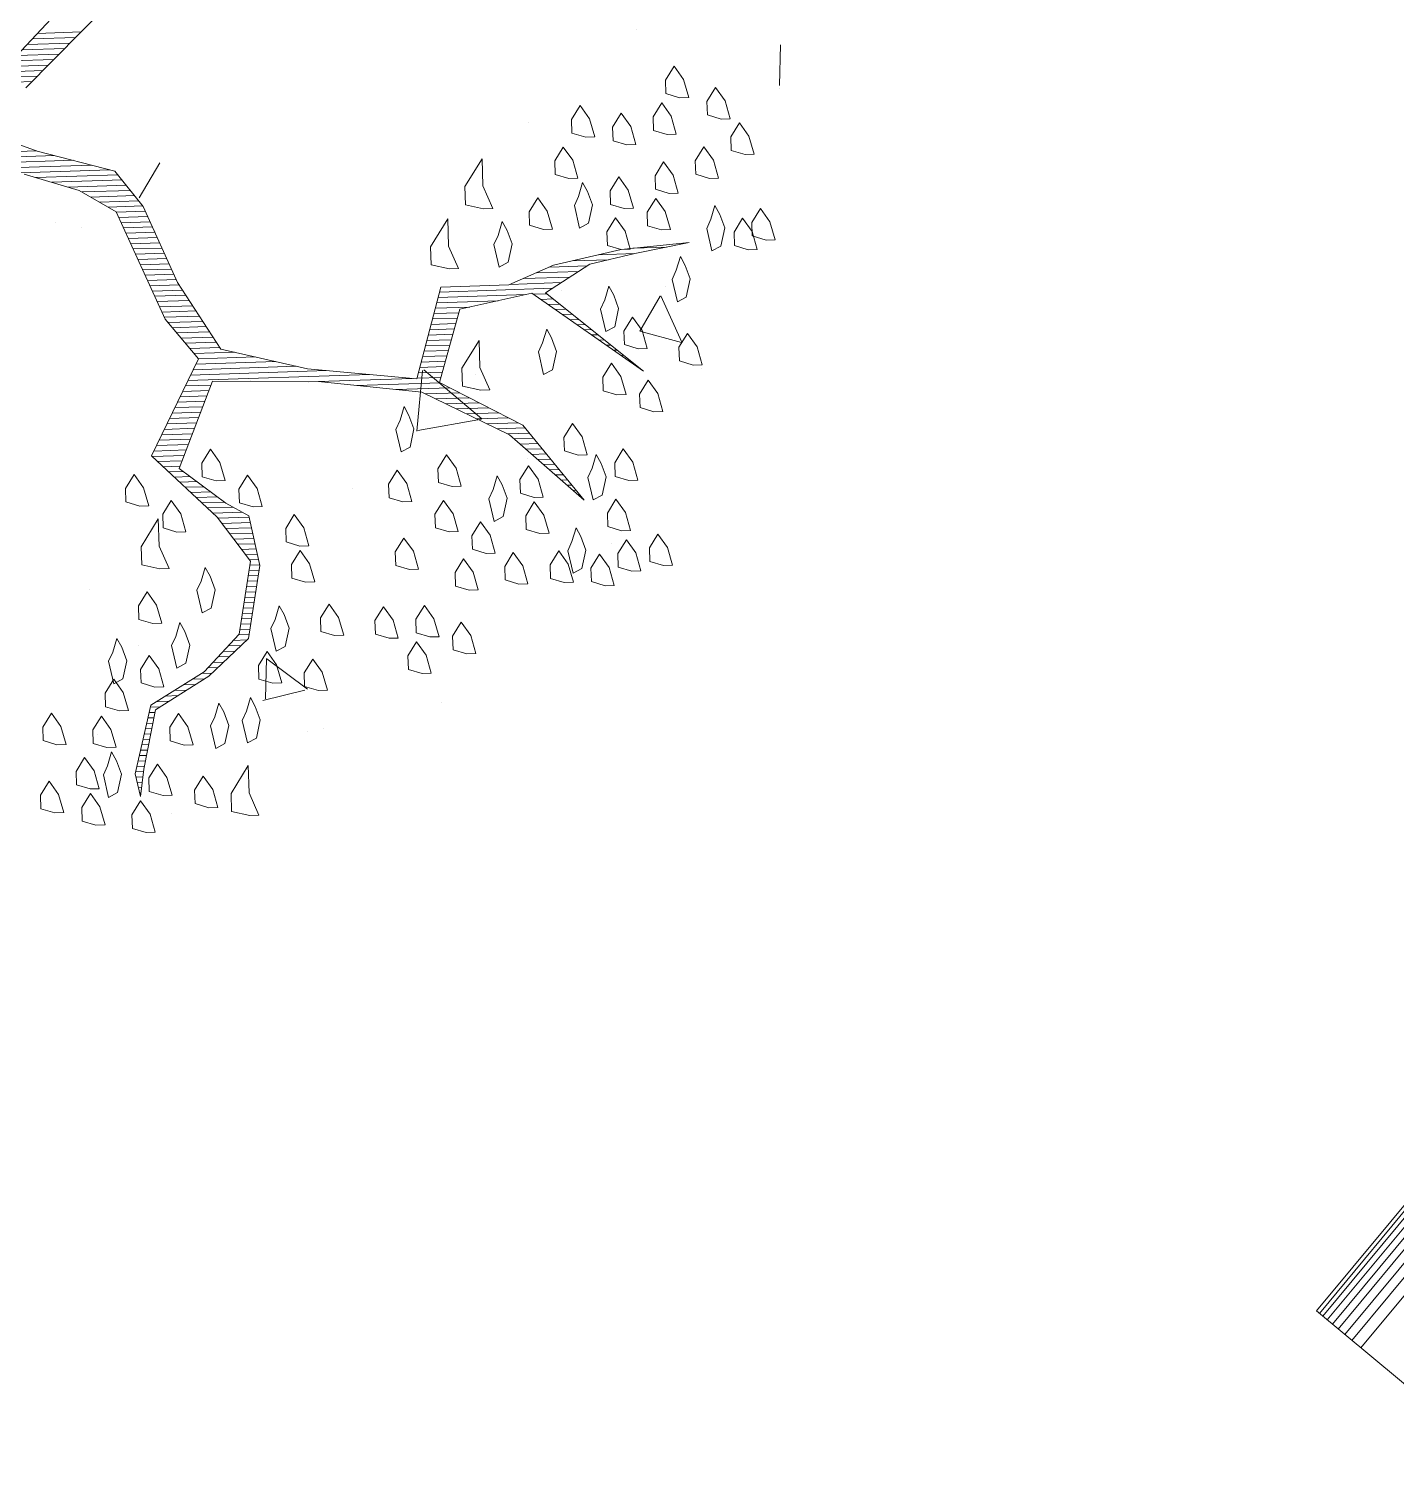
# Model space of a CAD drawing. Header units: millimetres. Extents: x 111 to 1506, y 14 to 566.
# Drawn here: x 227.698 to 229.482, y 155.638 to 157.52 of the extents above; entities that cross this region are included whole.
import ezdxf

# ---------------------------------------------------------------- set-up
doc = ezdxf.new("R2010")
doc.units = ezdxf.units.MM
doc.layers.add('ARBOLES', color=78, linetype='Continuous', lineweight=5)
doc.layers.add('mobiliario', color=45, linetype='Continuous', lineweight=13)

# ---------------------------------------------------------------- blocks, each defined once
blk = doc.blocks.new('persona 1')
at = {"layer": 'mobiliario', "color": 32, "lineweight": 9}
for p, q in [((768301.7749, 8993267.2519), (768301.8256, 8993267.2761)), ((768301.8256, 8993267.2761), (768301.9237, 8993267.285)), ((768301.9237, 8993267.285), (768301.983, 8993267.28)), ((768301.983, 8993267.28), (768302.0501, 8993267.263)), ((768301.8293, 8993267.2442), (768301.8629, 8993267.2653)), ((768301.8629, 8993267.2653), (768301.902, 8993267.2743)), ((768301.902, 8993267.2743), (768301.9465, 8993267.2687)), ((768301.9465, 8993267.2687), (768301.9793, 8993267.2503)), ((768302.0501, 8993267.263), (768302.1202, 8993267.2363)), ((768301.7249, 8993267.208), (768301.7749, 8993267.2519)), ((768301.8158, 8993267.2141), (768301.8293, 8993267.2442)), ((768301.9793, 8993267.2503), (768301.9931, 8993267.2114)), ((768302.1202, 8993267.2363), (768302.2033, 8993267.1879)), ((768301.6781, 8993267.1494), (768301.7249, 8993267.208)), ((768301.8117, 8993267.1918), (768301.8158, 8993267.2141)), ((768301.9931, 8993267.2114), (768301.9962, 8993267.1968)), ((768301.8047, 8993267.1841), (768301.8117, 8993267.1918)), ((768301.9962, 8993267.1968), (768302.0011, 8993267.197)), ((768302.0011, 8993267.197), (768302.0001, 8993267.16)), ((768301.8134, 8993267.1499), (768301.8047, 8993267.1841)), ((768302.2033, 8993267.1879), (768302.2944, 8993267.1275)), ((768302.0001, 8993267.16), (768301.9994, 8993267.118)), ((768301.6392, 8993267.1355), (768301.6781, 8993267.1494)), ((768301.8202, 8993267.0866), (768301.8134, 8993267.1499)), ((768301.6155, 8993267.1124), (768301.6392, 8993267.1355)), ((768302.2944, 8993267.1275), (768302.3227, 8993267.0966)), ((768301.5856, 8993267.0619), (768301.6155, 8993267.1124)), ((768301.9994, 8993267.118), (768301.9912, 8993267.0758)), ((768301.8498, 8993267.0601), (768301.8567, 8993267.0937)), ((768301.8567, 8993267.0937), (768301.8643, 8993267.0607)), ((768301.9719, 8993267.0734), (768301.9877, 8993267.0927)), ((768302.3227, 8993267.0966), (768302.3273, 8993267.045)), ((768301.8423, 8993267.0452), (768301.8202, 8993267.0866)), ((768301.9912, 8993267.0758), (768301.98, 8993267.0483)), ((768301.5807, 8993267.0001), (768301.5856, 8993267.0619)), ((768301.8284, 8993267.0738), (768301.8498, 8993267.0601)), ((768301.8643, 8993267.0607), (768301.8835, 8993267.049)), ((768301.9436, 8993267.0535), (768301.9719, 8993267.0734)), ((768302.1221, 8993267.0663), (768302.0872, 8993267.0156)), ((768302.1564, 8993267.0702), (768302.1221, 8993267.0663)), ((768302.1913, 8993267.0593), (768302.1564, 8993267.0702)), ((768302.2148, 8993267.0257), (768302.1913, 8993267.0593)), ((768301.87, 8993267.029), (768301.8423, 8993267.0452)), ((768301.8835, 8993267.049), (768301.9085, 8993267.0459)), ((768301.9085, 8993267.0459), (768301.9436, 8993267.0535)), ((768301.9438, 8993267.0333), (768301.9633, 8993267.0441)), ((768301.98, 8993267.0483), (768301.9586, 8993267.0301)), ((768302.3273, 8993267.045), (768302.2823, 8993266.9397)), ((768301.8603, 8993267.04), (768301.8922, 8993267.0329)), ((768301.8971, 8993267.0249), (768301.87, 8993267.029)), ((768301.908, 8993267.0035), (768301.8971, 8993267.0249)), ((768301.9586, 8993267.0301), (768301.9318, 8993267.0237)), ((768302.1921, 8993266.978), (768302.2148, 8993267.0257)), ((768301.8851, 8993267.0222), (768301.882, 8993266.9753)), ((768301.9318, 8993267.0237), (768301.9199, 8993267.0024)), ((768301.9711, 8993266.905), (768301.9347, 8993267.0119)), ((768302.0872, 8993267.0156), (768302.0753, 8993267.0053)), ((768301.5904, 8993266.9438), (768301.5807, 8993267.0001)), ((768301.9199, 8993267.0024), (768301.908, 8993267.0035)), ((768302.0753, 8993267.0053), (768302.0952, 8993267.0012)), ((768302.081, 8993266.9858), (768302.0782, 8993266.9956)), ((768302.0952, 8993267.0012), (768302.0943, 8993266.9617)), ((768301.7351, 8993266.9642), (768301.7785, 8993266.9785)), ((768301.7785, 8993266.9785), (768301.8004, 8993266.9843)), ((768301.8004, 8993266.9843), (768301.8237, 8993266.9582)), ((768301.882, 8993266.9753), (768301.8715, 8993266.9305)), ((768302.0575, 8993266.9578), (768302.081, 8993266.9858)), ((768302.1612, 8993266.8905), (768302.1921, 8993266.978)), ((768301.7196, 8993266.9737), (768301.6906, 8993266.9602)), ((768301.6906, 8993266.9602), (768301.7043, 8993266.8646)), ((768301.7423, 8993266.9598), (768301.7196, 8993266.9737)), ((768301.8551, 8993266.6662), (768301.7423, 8993266.9598)), ((768301.8237, 8993266.9582), (768301.8589, 8993266.9399)), ((768302.0943, 8993266.9617), (768302.0849, 8993266.8899)), ((768301.6352, 8993266.8076), (768301.5904, 8993266.9438)), ((768302.0194, 8993266.9267), (768302.0575, 8993266.9578)), ((768301.8281, 8993266.9091), (768301.8077, 8993266.9255)), ((768301.8715, 8993266.9305), (768301.8596, 8993266.9227)), ((768301.9703, 8993266.9247), (768302.0194, 8993266.9267)), ((768302.2823, 8993266.9397), (768302.2538, 8993266.8523)), ((768301.8505, 8993266.9026), (768301.8281, 8993266.9091)), ((768301.8596, 8993266.9227), (768301.8581, 8993266.898)), ((768302.0061, 8993266.8916), (768302.0494, 8993266.9155)), ((768301.8581, 8993266.898), (768301.9061, 8993266.8679)), ((768301.9696, 8993266.8803), (768301.9711, 8993266.905)), ((768301.9786, 8993266.9004), (768302.0061, 8993266.8916)), ((768301.8833, 8993266.8842), (768301.8517, 8993266.8731)), ((768301.9061, 8993266.8679), (768301.9696, 8993266.8803)), ((768302.0849, 8993266.8899), (768302.0446, 8993266.6074)), ((768302.1556, 8993266.8459), (768302.1612, 8993266.8905)), ((768301.7043, 8993266.8646), (768301.7343, 8993266.7328)), ((768301.8998, 8993266.7789), (768301.9038, 8993266.8628)), ((768302.1612, 8993266.8289), (768302.1556, 8993266.8459)), ((768302.2538, 8993266.8523), (768302.2285, 8993266.8094)), ((768302.1473, 8993266.8086), (768302.1612, 8993266.8289)), ((768302.1383, 8993266.7861), (768302.1473, 8993266.8086)), ((768302.2285, 8993266.8094), (768302.2103, 8993266.7717)), ((768301.6592, 8993266.7643), (768301.6352, 8993266.8076)), ((768302.1722, 8993266.8022), (768302.1503, 8993266.794)), ((768302.1922, 8993266.7932), (768302.1722, 8993266.8022)), ((768302.2004, 8993266.7738), (768302.1922, 8993266.7932)), ((768301.8893, 8993266.675), (768301.8998, 8993266.7789)), ((768302.1535, 8993266.7768), (768302.1383, 8993266.7861)), ((768302.1444, 8993266.7592), (768302.1535, 8993266.7768)), ((768301.6617, 8993266.7003), (768301.6592, 8993266.7643)), ((768302.1355, 8993266.7342), (768302.1444, 8993266.7592)), ((768302.1981, 8993266.7688), (768302.188, 8993266.7142)), ((768302.2103, 8993266.7717), (768302.1981, 8993266.7688)), ((768302.1623, 8993266.7371), (768302.1782, 8993266.744)), ((768301.7023, 8993266.7328), (768301.6676, 8993266.7079)), ((768301.7333, 8993266.7272), (768301.7023, 8993266.7328)), ((768301.7343, 8993266.7328), (768301.7303, 8993266.7105)), ((768302.1337, 8993266.7194), (768302.1355, 8993266.7342)), ((768302.1518, 8993266.7192), (768302.1623, 8993266.7371)), ((768301.7303, 8993266.7105), (768301.7676, 8993266.6996)), ((768302.1249, 8993266.6919), (768302.1337, 8993266.7194)), ((768302.1357, 8993266.716), (768302.1434, 8993266.7101)), ((768302.1434, 8993266.7101), (768302.1518, 8993266.7192)), ((768302.188, 8993266.7142), (768302.1441, 8993266.6434)), ((768301.6742, 8993266.6959), (768301.6617, 8993266.7003)), ((768301.6799, 8993266.6172), (768301.6742, 8993266.6959)), ((768301.7676, 8993266.6996), (768301.797, 8993266.6442)), ((768302.0999, 8993266.6416), (768302.1249, 8993266.6919)), ((768301.8786, 8993266.574), (768301.8893, 8993266.675)), ((768301.8777, 8993266.5957), (768301.8551, 8993266.6662)), ((768301.7621, 8993266.6526), (768301.7523, 8993266.6522)), ((768301.7523, 8993266.6522), (768301.7737, 8993266.5496)), ((768301.7903, 8993266.6266), (768301.7621, 8993266.6526)), ((768301.797, 8993266.6442), (768301.7975, 8993266.6294)), ((768302.0837, 8993266.6163), (768302.0999, 8993266.6416)), ((768302.1441, 8993266.6434), (768302.0872, 8993266.5894)), ((768301.7975, 8993266.6294), (768301.7903, 8993266.6266)), ((768301.6874, 8993266.5535), (768301.6799, 8993266.6172)), ((768302.0795, 8993266.5964), (768302.0958, 8993266.6193)), ((768302.0958, 8993266.6193), (768302.0837, 8993266.6163)), ((768301.8808, 8993266.5194), (768301.8777, 8993266.5957)), ((768302.0446, 8993266.6074), (768302.0095, 8993266.5024)), ((768302.0872, 8993266.5894), (768302.0795, 8993266.5964)), ((768302.0676, 8993266.527), (768302.0379, 8993266.5872)), ((768301.7097, 8993266.5495), (768301.6874, 8993266.5535)), ((768301.7174, 8993266.5424), (768301.7097, 8993266.5495)), ((768301.7322, 8993266.5405), (768301.7174, 8993266.5424)), ((768301.7589, 8993266.549), (768301.7526, 8993266.5241)), ((768301.7737, 8993266.5496), (768301.7589, 8993266.549)), ((768301.745, 8993266.5287), (768301.7322, 8993266.5405)), ((768301.7526, 8993266.5241), (768301.745, 8993266.5287)), ((768302.0661, 8993266.5023), (768302.0676, 8993266.527)), ((768301.853, 8993266.3532), (768301.8808, 8993266.5194)), ((768302.0095, 8993266.5024), (768301.9764, 8993266.4075)), ((768302.1145, 8993266.4623), (768302.0661, 8993266.5023)), ((768302.1541, 8993266.3974), (768302.1145, 8993266.4623)), ((768301.9823, 8993266.4245), (768302.0744, 8993266.3572)), ((768301.9764, 8993266.4075), (768301.9446, 8993266.2805)), ((768302.1557, 8993266.3556), (768302.1541, 8993266.3974)), ((768302.178, 8993266.354), (768302.1547, 8993266.3808)), ((768302.0717, 8993266.3593), (768302.1406, 8993266.2535)), ((768301.8381, 8993266.2959), (768301.853, 8993266.3532)), ((768302.0744, 8993266.3572), (768302.115, 8993266.3293)), ((768302.1416, 8993266.3402), (768302.1557, 8993266.3556)), ((768302.1985, 8993266.336), (768302.178, 8993266.354)), ((768302.115, 8993266.3293), (768302.1416, 8993266.3402)), ((768302.1985, 8993266.336), (768302.2579, 8993266.2819)), ((768301.79, 8993266.2669), (768301.8135, 8993266.2949)), ((768301.8135, 8993266.2949), (768301.8381, 8993266.2959)), ((768301.8516, 8993266.2669), (768301.8433, 8993266.2888)), ((768301.9446, 8993266.2805), (768301.892, 8993266.2414)), ((768302.2579, 8993266.2819), (768302.2749, 8993266.2204)), ((768301.7771, 8993266.222), (768301.79, 8993266.2669)), ((768301.8204, 8993266.2459), (768301.832, 8993266.2637)), ((768301.8746, 8993266.2457), (768301.8516, 8993266.2669)), ((768301.8189, 8993266.2237), (768301.8204, 8993266.2459)), ((768302.1869, 8993266.1812), (768302.1406, 8993266.2535)), ((768301.892, 8993266.2414), (768301.8573, 8993266.1858)), ((768301.7748, 8993266.1579), (768301.7873, 8993266.2126)), ((768301.7873, 8993266.2126), (768301.7771, 8993266.222)), ((768301.8299, 8993266.1946), (768301.8189, 8993266.2237)), ((768302.2749, 8993266.2204), (768302.2475, 8993266.1742)), ((768301.8554, 8993266.1734), (768301.8299, 8993266.1946)), ((768301.8573, 8993266.1858), (768301.8538, 8993266.1512)), ((768302.2475, 8993266.1742), (768302.1869, 8993266.1812)), ((768301.7447, 8993266.1098), (768301.7748, 8993266.1579)), ((768301.8538, 8993266.1512), (768301.8325, 8993266.0347)), ((768301.7425, 8993266.0432), (768301.7447, 8993266.1098)), ((768301.7587, 8993266.0069), (768301.7425, 8993266.0432)), ((768301.8325, 8993266.0347), (768301.7981, 8993266.006)), ((768301.7981, 8993266.006), (768301.7587, 8993266.0069))]:
    blk.add_line(p, q, dxfattribs=at)
blk = doc.blocks.new('bloque1')
at = {"layer": 'mobiliario', "color": 250}
for p, q in [((255.9485, 18.0103), (255.9485, 18.4103)), ((255.9518, 18.4103), (255.9518, 18.0103)), ((255.9556, 18.4103), (255.9556, 18.0103)), ((255.9607, 18.4103), (255.9607, 18.0103)), ((255.9665, 18.4103), (255.9665, 18.0103)), ((255.973, 18.4103), (255.973, 18.0103)), ((255.9804, 18.4103), (255.9804, 18.0103)), ((255.9884, 18.4103), (255.9884, 18.0103)), ((255.9985, 18.0103), (255.9985, 18.4103)), ((256.0985, 18.0103), (255.9485, 18.0103))]:
    blk.add_line(p, q, dxfattribs=at)
at = {"layer": 'mobiliario', "xscale": 0.75, "yscale": 0.75, "zscale": 0.75}
blk.add_blockref('persona 1', (-575969.933, -6744931.9954), dxfattribs=at)
blk = doc.blocks.new('A$C772F565F')
at = {"layer": 'mobiliario', "lineweight": 13, "xscale": 1.506646428533565, "yscale": 1.506646428533565, "zscale": 1.506646428533565}
blk.add_blockref('bloque1', (-385.6239, -26.38), dxfattribs=at)
blk = doc.blocks.new('*X16')
at = {"color": 0}
for p, q in [((17.8635, 16.67), (17.9451, 16.67)), ((17.8735, 16.68), (17.9556, 16.68)), ((17.8335, 16.64), (17.9134, 16.64)), ((17.8435, 16.65), (17.924, 16.65)), ((17.8535, 16.66), (17.9345, 16.66)), ((17.7031, 16.62), (17.8923, 16.62)), ((17.7034, 16.61), (17.8818, 16.61)), ((17.8235, 16.63), (17.9029, 16.63)), ((17.7037, 16.6), (17.8712, 16.6)), ((17.7041, 16.59), (17.8606, 16.59)), ((17.6855, 16.45), (17.8986, 16.45)), ((17.687, 16.46), (17.8649, 16.46)), ((17.6822, 16.43), (17.9666, 16.43)), ((17.6839, 16.44), (17.9326, 16.44)), ((17.8145, 16.42), (18.0006, 16.42)), ((17.8617, 16.41), (18.0157, 16.41)), ((17.8916, 16.4), (18.0232, 16.4)), ((17.9216, 16.39), (18.0307, 16.39)), ((17.9473, 16.38), (18.0382, 16.38)), ((17.9633, 16.37), (18.0457, 16.37)), ((17.9793, 16.36), (18.0532, 16.36)), ((17.9953, 16.35), (18.0607, 16.35)), ((18.0106, 16.34), (18.0651, 16.34)), ((18.0147, 16.33), (18.0692, 16.33)), ((18.0189, 16.32), (18.0733, 16.32)), ((18.0231, 16.31), (18.0774, 16.31)), ((18.0272, 16.3), (18.0816, 16.3)), ((18.0314, 16.29), (18.0857, 16.29)), ((18.0356, 16.28), (18.0898, 16.28)), ((18.0397, 16.27), (18.0939, 16.27)), ((18.0439, 16.26), (18.098, 16.26)), ((18.0481, 16.25), (18.1021, 16.25)), ((18.0522, 16.24), (18.1063, 16.24)), ((18.0564, 16.23), (18.1104, 16.23)), ((18.9115, 16.23), (18.9795, 16.23)), ((18.9759, 16.24), (19.0395, 16.24)), ((18.0606, 16.22), (18.1145, 16.22)), ((18.0647, 16.21), (18.1186, 16.21)), ((18.8191, 16.21), (18.8896, 16.21)), ((18.8615, 16.22), (18.9295, 16.22)), ((18.0689, 16.2), (18.1236, 16.2)), ((18.0731, 16.19), (18.1296, 16.19)), ((18.0772, 16.18), (18.1356, 16.18)), ((18.7441, 16.18), (18.8396, 16.18)), ((18.7691, 16.19), (18.8563, 16.19)), ((18.7941, 16.2), (18.873, 16.2)), ((18.0814, 16.17), (18.1416, 16.17)), ((18.0856, 16.16), (18.1476, 16.16)), ((18.0897, 16.15), (18.1536, 16.15)), ((18.6054, 16.15), (18.7201, 16.15)), ((18.6084, 16.16), (18.7734, 16.16)), ((18.6114, 16.17), (18.823, 16.17)), ((18.7869, 16.16), (18.812, 16.16)), ((18.8002, 16.15), (18.8237, 16.15)), ((18.0939, 16.14), (18.1596, 16.14)), ((18.1004, 16.13), (18.1656, 16.13)), ((18.5994, 16.13), (18.6461, 16.13)), ((18.6024, 16.14), (18.6667, 16.14)), ((18.8135, 16.14), (18.8354, 16.14)), ((18.8269, 16.13), (18.847, 16.13)), ((18.1082, 16.12), (18.1716, 16.12)), ((18.116, 16.11), (18.1776, 16.11)), ((18.1237, 16.1), (18.1836, 16.1)), ((18.5904, 16.1), (18.6367, 16.1)), ((18.5934, 16.11), (18.6398, 16.11)), ((18.5964, 16.12), (18.6429, 16.12)), ((18.8402, 16.12), (18.8587, 16.12)), ((18.8535, 16.11), (18.8704, 16.11)), ((18.8669, 16.1), (18.882, 16.1)), ((18.1315, 16.09), (18.1896, 16.09)), ((18.1393, 16.08), (18.1956, 16.08)), ((18.1471, 16.07), (18.2239, 16.07)), ((18.5814, 16.07), (18.6273, 16.07)), ((18.5844, 16.08), (18.6304, 16.08)), ((18.5874, 16.09), (18.6336, 16.09)), ((18.8802, 16.09), (18.8937, 16.09)), ((18.8935, 16.08), (18.9054, 16.08)), ((18.9069, 16.07), (18.917, 16.07)), ((18.1444, 16.04), (18.3379, 16.04)), ((18.1497, 16.05), (18.2999, 16.05)), ((18.1549, 16.06), (18.2619, 16.06)), ((18.5724, 16.04), (18.6179, 16.04)), ((18.5754, 16.05), (18.6211, 16.05)), ((18.5784, 16.06), (18.6242, 16.06)), ((18.9202, 16.06), (18.9287, 16.06)), ((18.9335, 16.05), (18.9404, 16.05)), ((18.9469, 16.04), (18.952, 16.04)), ((18.1339, 16.02), (18.4746, 16.02)), ((18.1392, 16.03), (18.3946, 16.03)), ((18.5664, 16.02), (18.6117, 16.02)), ((18.5694, 16.03), (18.6148, 16.03)), ((18.9602, 16.03), (18.9637, 16.03)), ((18.9735, 16.02), (18.9754, 16.02)), ((18.1182, 15.99), (18.1688, 15.99)), ((18.1235, 16), (18.173, 16)), ((18.1287, 16.01), (18.1773, 16.01)), ((18.3591, 16.01), (18.5546, 16.01)), ((18.4501, 16), (18.6064, 16)), ((18.5234, 15.99), (18.6244, 15.99)), ((18.5634, 16.01), (18.6086, 16.01)), ((18.9869, 16.01), (18.987, 16.01)), ((18.1025, 15.96), (18.1562, 15.96)), ((18.1077, 15.97), (18.1604, 15.97)), ((18.113, 15.98), (18.1646, 15.98)), ((18.5781, 15.98), (18.6424, 15.98)), ((18.5971, 15.97), (18.6604, 15.97)), ((18.6161, 15.96), (18.6784, 15.96)), ((18.092, 15.94), (18.1478, 15.94)), ((18.0973, 15.95), (18.152, 15.95)), ((18.6351, 15.95), (18.6964, 15.95)), ((18.6541, 15.94), (18.7144, 15.94)), ((18.0763, 15.91), (18.1351, 15.91)), ((18.0816, 15.92), (18.1394, 15.92)), ((18.0868, 15.93), (18.1436, 15.93)), ((18.6731, 15.93), (18.7324, 15.93)), ((18.6921, 15.92), (18.7504, 15.92)), ((18.7111, 15.91), (18.7628, 15.91)), ((18.0627, 15.88), (18.1225, 15.88)), ((18.0658, 15.89), (18.1267, 15.89)), ((18.0711, 15.9), (18.1309, 15.9)), ((18.7301, 15.9), (18.7704, 15.9)), ((18.7421, 15.89), (18.7781, 15.89)), ((18.7528, 15.88), (18.7857, 15.88)), ((18.0727, 15.87), (18.1183, 15.87)), ((18.0827, 15.86), (18.1141, 15.86)), ((18.0927, 15.85), (18.1197, 15.85)), ((18.7634, 15.87), (18.7934, 15.87)), ((18.7741, 15.86), (18.801, 15.86)), ((18.7848, 15.85), (18.8087, 15.85)), ((18.1027, 15.84), (18.1322, 15.84)), ((18.1127, 15.83), (18.1447, 15.83)), ((18.7954, 15.84), (18.8163, 15.84)), ((18.8061, 15.83), (18.824, 15.83)), ((18.1227, 15.82), (18.1572, 15.82)), ((18.1327, 15.81), (18.1697, 15.81)), ((18.1427, 15.8), (18.1822, 15.8)), ((18.8168, 15.82), (18.8316, 15.82)), ((18.8274, 15.81), (18.8393, 15.81)), ((18.8381, 15.8), (18.8469, 15.8)), ((18.1527, 15.79), (18.1947, 15.79)), ((18.1627, 15.78), (18.2105, 15.78)), ((18.1727, 15.77), (18.2271, 15.77)), ((18.8488, 15.79), (18.8545, 15.79)), ((18.8594, 15.78), (18.8622, 15.78)), ((18.182, 15.76), (18.2403, 15.76)), ((18.189, 15.75), (18.2422, 15.75)), ((18.196, 15.74), (18.244, 15.74)), ((18.203, 15.73), (18.2458, 15.73)), ((18.21, 15.72), (18.2476, 15.72)), ((18.217, 15.71), (18.2494, 15.71)), ((18.224, 15.7), (18.2512, 15.7)), ((18.231, 15.69), (18.2531, 15.69)), ((18.238, 15.68), (18.2549, 15.68)), ((18.2385, 15.67), (18.2567, 15.67)), ((18.2329, 15.64), (18.2515, 15.64)), ((18.2348, 15.65), (18.2534, 15.65)), ((18.2367, 15.66), (18.2553, 15.66)), ((18.2273, 15.61), (18.2459, 15.61)), ((18.2292, 15.62), (18.2478, 15.62)), ((18.231, 15.63), (18.2497, 15.63)), ((18.2217, 15.58), (18.2403, 15.58)), ((18.2235, 15.59), (18.2422, 15.59)), ((18.2254, 15.6), (18.244, 15.6)), ((18.2179, 15.56), (18.2365, 15.56)), ((18.2198, 15.57), (18.2384, 15.57)), ((18.2032, 15.53), (18.2284, 15.53)), ((18.2132, 15.54), (18.2328, 15.54)), ((18.216, 15.55), (18.2347, 15.55)), ((18.1732, 15.5), (18.1946, 15.5)), ((18.1832, 15.51), (18.2059, 15.51)), ((18.1932, 15.52), (18.2171, 15.52)), ((18.1532, 15.48), (18.1721, 15.48)), ((18.1632, 15.49), (18.1834, 15.49)), ((18.1066, 15.45), (18.1297, 15.45)), ((18.1238, 15.46), (18.1468, 15.46)), ((18.1409, 15.47), (18.1609, 15.47)), ((18.0552, 15.42), (18.0783, 15.42)), ((18.0723, 15.43), (18.0954, 15.43)), ((18.0895, 15.44), (18.1126, 15.44)), ((18.0407, 15.4), (18.0516, 15.4)), ((18.0433, 15.41), (18.0611, 15.41)), ((18.0327, 15.37), (18.0447, 15.37)), ((18.0353, 15.38), (18.047, 15.38)), ((18.038, 15.39), (18.0493, 15.39)), ((18.0247, 15.34), (18.0378, 15.34)), ((18.0273, 15.35), (18.0401, 15.35)), ((18.03, 15.36), (18.0424, 15.36)), ((18.0167, 15.31), (18.0309, 15.31)), ((18.0193, 15.32), (18.0332, 15.32)), ((18.022, 15.33), (18.0355, 15.33)), ((18.0113, 15.29), (18.0265, 15.29)), ((18.014, 15.3), (18.0286, 15.3)), ((18.0115, 15.28), (18.0249, 15.28)), ((18.0135, 15.27), (18.0232, 15.27)), ((18.0155, 15.26), (18.0215, 15.26)), ((18.0175, 15.25), (18.0199, 15.25))]:
    blk.add_line(p, q, dxfattribs=at)
blk = doc.blocks.new('E1E')
at = {"layer": 'ARBOLES', "ltscale": 0.2}
for p, q in [((94.9941, 59.1844), (94.9941, 59.1844)), ((95.1485, 59.1133), (95.1485, 59.1133)), ((94.8241, 58.9714), (94.8241, 58.9714)), ((94.8455, 58.9854), (94.8455, 58.9854)), ((94.928, 58.9668), (94.8733, 58.9268)), ((94.948, 58.9033), (94.9254, 58.9629)), ((95.1411, 58.9598), (95.1411, 58.9598)), ((94.9473, 58.9039), (94.8701, 58.9236)), ((95.2463, 58.9074), (95.2463, 58.9074)), ((94.6676, 58.8635), (94.6676, 58.8635)), ((94.9236, 58.6057), (94.9236, 58.6057)), ((94.5138, 58.5333), (94.5138, 58.5333)), ((95.1355, 58.5085), (95.1355, 58.5085)), ((94.8624, 58.4826), (94.7765, 58.4282)), ((94.8909, 58.3921), (94.8631, 58.4837)), ((95.2104, 58.4729), (95.2104, 58.4729)), ((94.6865, 58.4581), (94.6865, 58.4581)), ((95.013, 58.4632), (95.013, 58.4632)), ((94.8895, 58.3905), (94.7758, 58.4277)), ((95.4709, 58.3857), (95.4709, 58.3857)), ((95.5121, 58.3932), (95.5121, 58.3932)), ((94.811, 58.3666), (94.811, 58.3666)), ((94.8922, 58.3418), (94.8922, 58.3418)), ((95.3957, 58.2452), (95.4049, 58.3083)), ((94.4865, 58.2246), (94.4865, 58.2246)), ((94.5882, 58.1432), (94.5302, 58.1979)), ((94.5977, 58.207), (94.5304, 58.1986)), ((94.5888, 58.1437), (94.598, 58.2068)), ((94.7363, 58.1935), (94.7363, 58.1935)), ((94.5867, 58.1273), (94.5867, 58.1273)), ((94.8833, 57.9689), (94.8833, 57.9689)), ((94.5376, 57.7708), (94.5376, 57.7708)), ((94.5622, 57.7074), (94.5397, 57.767)), ((94.7808, 57.7703), (94.7808, 57.7703))]:
    blk.add_line(p, q, dxfattribs=at)
for points in [[(95.5861, 58.3417), (95.4965, 58.333), (95.43, 58.3423), (95.2954, 58.4695), (95.2238, 58.5077), (95.2346, 58.6762), (95.103, 58.7267), (95.0285, 58.7715), (95.0017, 58.8842), (95.0305, 58.9594), (95.0883, 59.0397), (95.0709, 59.1488), (95.0499, 59.1785), (95.0608, 59.1365), (95.0789, 59.0433), (95.0211, 58.963), (94.9858, 58.8849), (95.0126, 58.7722), (95.0574, 58.7064), (95.0987, 58.7014), (95.1869, 58.6783), (95.1899, 58.5316), (95.0309, 58.4686), (94.8791, 58.4244), (94.7266, 58.4344), (94.579, 58.4856), (94.7128, 58.4127), (94.8589, 58.3998), (94.8727, 58.2812), (94.7773, 58.2154), (94.5691, 58.2629), (94.7578, 58.2067), (94.7101, 58.1387), (94.6509, 58.0967), (94.5786, 58.049), (94.6733, 58.0989), (94.7622, 58.1619), (94.8156, 58.2168), (94.9132, 58.2603), (94.8943, 58.4077), (95.0591, 58.4577), (95.1971, 58.4802), (95.2991, 58.4087), (95.3939, 58.3185), (95.4561, 58.2838), (95.5811, 58.3005), (95.6577, 58.3035)], [(95.6347, 58.2152), (95.5632, 58.0431)], [(95.6102, 58.0251), (95.6715, 58.1849)]]:
    blk.add_lwpolyline(points, dxfattribs=at)
for points in [[(95.0975, 59.2464), (95.1199, 59.2486), (95.1286, 59.2291), (95.1243, 59.2038), (95.1026, 59.2175), (95.0845, 59.2407)], [(95.1648, 59.253), (95.1872, 59.2552), (95.1959, 59.2357), (95.1915, 59.2104), (95.1698, 59.2241), (95.1518, 59.2472)], [(95.0202, 59.2276), (95.0426, 59.2298), (95.0513, 59.2103), (95.047, 59.185), (95.0253, 59.1987), (95.0072, 59.2218)], [(95.1157, 59.1532), (95.1164, 59.1691), (95.0954, 59.1987), (95.0853, 59.1864), (95.0904, 59.1575), (95.1056, 59.1409), (95.1179, 59.1308)], [(95.1272, 59.1973), (95.1496, 59.1995), (95.1583, 59.18), (95.154, 59.1547), (95.1323, 59.1684), (95.1142, 59.1915)], [(94.9436, 59.1545), (94.966, 59.1567), (94.9747, 59.1372), (94.9704, 59.1119), (94.9487, 59.1256), (94.9306, 59.1487)], [(95.0174, 59.164), (95.0398, 59.1662), (95.0485, 59.1467), (95.0441, 59.1213), (95.0224, 59.1351), (95.0044, 59.1582)], [(95.2017, 59.1525), (95.2241, 59.1547), (95.2328, 59.1352), (95.2285, 59.1099), (95.2068, 59.1236), (95.1887, 59.1468)], [(94.8793, 59.1415), (94.9082, 59.1466), (94.9198, 59.1205), (94.9112, 59.0699), (94.8938, 59.109), (94.8663, 59.1357)], [(95.1273, 59.1272), (95.1497, 59.1294), (95.1584, 59.1099), (95.154, 59.0846), (95.1323, 59.0983), (95.1143, 59.1214)], [(95.0167, 59.078), (95.0391, 59.0801), (95.0478, 59.0606), (95.0435, 59.0353), (95.0218, 59.049), (95.0037, 59.0722)], [(94.9885, 59.0187), (94.9893, 59.0346), (94.9683, 59.0642), (94.9582, 59.0519), (94.9632, 59.023), (94.9784, 59.0064), (94.9907, 58.9963)], [(95.1309, 59.0665), (95.1533, 59.0687), (95.162, 59.0491), (95.1577, 59.0238), (95.136, 59.0376), (95.1179, 59.0607)], [(94.9459, 58.9919), (94.9466, 59.0078), (94.9256, 59.0374), (94.9155, 59.0251), (94.9206, 58.9962), (94.9358, 58.9796), (94.9481, 58.9695)], [(95.0934, 59.0108), (95.1158, 59.013), (95.1245, 58.9935), (95.1201, 58.9681), (95.0985, 58.9819), (95.0804, 59.005)], [(95.1751, 58.9848), (95.1758, 59.0007), (95.1548, 59.0303), (95.1447, 59.018), (95.1498, 58.9891), (95.165, 58.9725), (95.1773, 58.9624)], [(95.0927, 58.9248), (95.0934, 58.9407), (95.0724, 58.9703), (95.0623, 58.958), (95.0674, 58.9291), (95.0826, 58.9125), (95.0949, 58.9023)], [(94.8534, 58.9195), (94.8758, 58.9217), (94.8845, 58.9022), (94.8802, 58.8769), (94.8585, 58.8906), (94.8404, 58.9137)], [(94.9243, 58.9355), (94.9467, 58.9377), (94.9554, 58.9182), (94.951, 58.8928), (94.9294, 58.9066), (94.9113, 58.9297)], [(95.1339, 58.9197), (95.1563, 58.9219), (95.165, 58.9024), (95.1607, 58.8771), (95.139, 58.8908), (95.1209, 58.9139)], [(94.9583, 58.8415), (94.959, 58.8574), (94.938, 58.8871), (94.9279, 58.8748), (94.933, 58.8458), (94.9482, 58.8292), (94.9605, 58.8191)], [(95.0884, 58.8293), (95.0892, 58.8452), (95.0682, 58.8749), (95.0581, 58.8626), (95.0631, 58.8336), (95.0783, 58.817), (95.0906, 58.8069)], [(94.7125, 58.8334), (94.7349, 58.8356), (94.7436, 58.8161), (94.7393, 58.7908), (94.7176, 58.8045), (94.6995, 58.8276)], [(94.8622, 58.8299), (94.8846, 58.8321), (94.8933, 58.8126), (94.889, 58.7873), (94.8673, 58.801), (94.8492, 58.8241)], [(95.1557, 58.8359), (95.1846, 58.841), (95.1962, 58.8149), (95.1875, 58.7643), (95.1701, 58.8034), (95.1427, 58.8301)], [(94.7812, 58.8016), (94.8036, 58.8038), (94.8123, 58.7843), (94.808, 58.759), (94.7863, 58.7727), (94.7682, 58.7959)], [(94.6591, 58.7784), (94.6815, 58.7806), (94.6902, 58.7611), (94.6859, 58.7358), (94.6642, 58.7495), (94.6461, 58.7726)], [(94.7227, 58.7756), (94.7451, 58.7778), (94.7538, 58.7583), (94.7495, 58.7329), (94.7278, 58.7467), (94.7097, 58.7698)], [(94.936, 58.7692), (94.9584, 58.7714), (94.9671, 58.7519), (94.9627, 58.7266), (94.941, 58.7403), (94.9229, 58.7634)], [(95.1528, 58.7723), (95.1752, 58.7744), (95.1839, 58.7549), (95.1796, 58.7296), (95.1579, 58.7434), (95.1398, 58.7665)], [(95.2222, 58.7564), (95.2446, 58.7586), (95.2533, 58.7391), (95.249, 58.7138), (95.2273, 58.7275), (95.2092, 58.7506)], [(94.9656, 58.7201), (94.988, 58.7223), (94.9967, 58.7028), (94.9924, 58.6775), (94.9707, 58.6912), (94.9526, 58.7143)], [(94.6931, 58.6845), (94.7155, 58.6867), (94.7242, 58.6671), (94.7199, 58.6418), (94.6982, 58.6556), (94.6801, 58.6787)], [(94.7922, 58.6896), (94.8146, 58.6918), (94.8233, 58.6723), (94.8189, 58.647), (94.7972, 58.6607), (94.7791, 58.6838)], [(95.0567, 58.6905), (95.0791, 58.6927), (95.0878, 58.6732), (95.0835, 58.6479), (95.0618, 58.6616), (95.0437, 58.6847)], [(95.1261, 58.6747), (95.1485, 58.6768), (95.1572, 58.6573), (95.1529, 58.632), (95.1312, 58.6457), (95.1131, 58.6689)], [(94.6245, 58.6461), (94.6469, 58.6483), (94.6556, 58.6288), (94.6513, 58.6035), (94.6296, 58.6172), (94.6115, 58.6403)], [(94.5594, 58.6172), (94.5818, 58.6193), (94.5905, 58.5998), (94.5862, 58.5745), (94.5645, 58.5882), (94.5464, 58.6114)], [(94.6903, 58.6209), (94.7127, 58.623), (94.7214, 58.6035), (94.7171, 58.5782), (94.6954, 58.5919), (94.6773, 58.6151)], [(94.7568, 58.6115), (94.7792, 58.6137), (94.7879, 58.5942), (94.7836, 58.5689), (94.7619, 58.5826), (94.7438, 58.6057)], [(94.498, 58.5976), (94.5204, 58.5998), (94.5291, 58.5803), (94.5248, 58.555), (94.5031, 58.5687), (94.485, 58.5918)], [(94.5725, 58.5528), (94.5732, 58.5687), (94.5522, 58.5984), (94.5421, 58.5861), (94.5472, 58.5571), (94.5624, 58.5405), (94.5747, 58.5304)], [(94.8421, 58.5949), (94.8645, 58.5971), (94.8732, 58.5776), (94.8689, 58.5523), (94.8472, 58.566), (94.8291, 58.5891)], [(94.4677, 58.5607), (94.4901, 58.5629), (94.4988, 58.5434), (94.4944, 58.5181), (94.4728, 58.5318), (94.4547, 58.5549)], [(94.6238, 58.5601), (94.6462, 58.5623), (94.6549, 58.5428), (94.6506, 58.5175), (94.6289, 58.5312), (94.6108, 58.5543)], [(94.7178, 58.524), (94.7185, 58.5399), (94.6975, 58.5695), (94.6874, 58.5572), (94.6925, 58.5283), (94.7077, 58.5117), (94.72, 58.5016)], [(94.7792, 58.5436), (94.8017, 58.5458), (94.8103, 58.5262), (94.806, 58.5009), (94.7843, 58.5147), (94.7662, 58.5378)], [(94.425, 58.5339), (94.4474, 58.5361), (94.4561, 58.5166), (94.4518, 58.4913), (94.4301, 58.505), (94.412, 58.5281)], [(94.8942, 58.4779), (94.8949, 58.4938), (94.874, 58.5234), (94.8638, 58.5111), (94.8689, 58.4822), (94.8841, 58.4656), (94.8964, 58.4555)], [(94.5067, 58.508), (94.5292, 58.5101), (94.5378, 58.4906), (94.5335, 58.4653), (94.5118, 58.479), (94.4937, 58.5022)], [(94.6535, 58.511), (94.6759, 58.5131), (94.6846, 58.4936), (94.6803, 58.4683), (94.6586, 58.482), (94.6405, 58.5052)], [(94.5863, 58.4343), (94.587, 58.4502), (94.566, 58.4798), (94.5559, 58.4675), (94.561, 58.4386), (94.5762, 58.422), (94.5885, 58.4119)], [(94.5256, 58.4306), (94.548, 58.4328), (94.5567, 58.4133), (94.5524, 58.388), (94.5307, 58.4017), (94.5126, 58.4248)], [(94.6145, 58.4235), (94.6369, 58.4256), (94.6456, 58.4061), (94.6413, 58.3808), (94.6196, 58.3945), (94.6015, 58.4177)], [(94.7945, 58.3867), (94.8235, 58.3918), (94.835, 58.3658), (94.8264, 58.3152), (94.809, 58.3542), (94.7815, 58.3809)], [(94.53, 58.3157), (94.5524, 58.3179), (94.5611, 58.2984), (94.5568, 58.2731), (94.5351, 58.2868), (94.517, 58.3099)], [(94.5936, 58.3128), (94.616, 58.315), (94.6247, 58.2955), (94.6204, 58.2702), (94.5987, 58.2839), (94.5806, 58.307)], [(94.7324, 58.2811), (94.7332, 58.297), (94.7122, 58.3267), (94.7021, 58.3144), (94.7071, 58.2854), (94.7223, 58.2688), (94.7346, 58.2587)], [(94.5004, 58.2246), (94.5228, 58.2268), (94.5315, 58.2072), (94.5272, 58.1819), (94.5055, 58.1957), (94.4874, 58.2188)], [(94.5901, 58.2333), (94.6125, 58.2355), (94.6212, 58.216), (94.6168, 58.1907), (94.5952, 58.2044), (94.5771, 58.2275)], [(94.6675, 58.182), (94.6682, 58.1979), (94.6472, 58.2276), (94.6371, 58.2153), (94.6422, 58.1864), (94.6573, 58.1697), (94.6696, 58.1596)], [(94.9118, 58.2285), (94.9407, 58.2336), (94.9523, 58.2075), (94.9436, 58.1569), (94.9262, 58.196), (94.8988, 58.2227)], [(94.8605, 58.1511), (94.8612, 58.167), (94.8402, 58.1966), (94.8301, 58.1843), (94.8352, 58.1554), (94.8504, 58.1388), (94.8627, 58.1287)], [(94.5808, 58.0967), (94.5815, 58.1126), (94.5605, 58.1422), (94.5504, 58.1299), (94.5555, 58.101), (94.5707, 58.0844), (94.583, 58.0743)], [(94.7983, 58.1156), (94.8208, 58.1178), (94.8294, 58.0983), (94.8251, 58.073), (94.8034, 58.0867), (94.7853, 58.1098)], [(94.8974, 58.1208), (94.9263, 58.1258), (94.9379, 58.0998), (94.9292, 58.0492), (94.9119, 58.0882), (94.8844, 58.115)], [(94.6733, 58.0989), (94.6957, 58.1011), (94.7044, 58.0816), (94.7001, 58.0563), (94.6784, 58.07), (94.6603, 58.0931)], [(94.7666, 58.0469), (94.7673, 58.0628), (94.7463, 58.0925), (94.7362, 58.0802), (94.7413, 58.0512), (94.7565, 58.0346), (94.7688, 58.0245)], [(94.5606, 58.002), (94.5613, 58.0179), (94.5403, 58.0475), (94.5302, 58.0352), (94.5353, 58.0063), (94.5505, 57.9897), (94.5628, 57.9796)], [(94.6263, 58.0468), (94.6488, 58.049), (94.6574, 58.0295), (94.6531, 58.0042), (94.6314, 58.0179), (94.6133, 58.041)], [(94.6929, 58.0375), (94.7153, 58.0397), (94.724, 58.0202), (94.7196, 57.9948), (94.6979, 58.0086), (94.6799, 58.0317)], [(94.4883, 58.0243), (94.5107, 58.0265), (94.5194, 58.007), (94.5151, 57.9817), (94.4934, 57.9954), (94.4753, 58.0185)], [(94.7912, 58.0267), (94.8136, 58.0289), (94.8223, 58.0094), (94.818, 57.9841), (94.7963, 57.9978), (94.7782, 58.0209)], [(94.4681, 57.9997), (94.4905, 58.0019), (94.4992, 57.9824), (94.4948, 57.9571), (94.4732, 57.9708), (94.4551, 57.9939)], [(94.6365, 57.989), (94.6589, 57.9912), (94.6676, 57.9717), (94.6633, 57.9464), (94.6416, 57.9601), (94.6235, 57.9832)], [(94.7912, 57.9566), (94.8136, 57.9588), (94.8223, 57.9393), (94.818, 57.914), (94.7963, 57.9277), (94.7782, 57.9508)], [(94.5867, 57.9434), (94.6091, 57.9456), (94.6178, 57.9261), (94.6134, 57.9008), (94.5917, 57.9145), (94.5737, 57.9376)], [(94.7269, 57.9435), (94.7493, 57.9457), (94.758, 57.9262), (94.7537, 57.9009), (94.732, 57.9146), (94.7139, 57.9377)], [(94.6742, 57.9045), (94.6966, 57.9066), (94.7053, 57.8871), (94.7009, 57.8618), (94.6792, 57.8755), (94.6612, 57.8987)], [(94.5491, 57.8877), (94.5715, 57.8899), (94.5802, 57.8704), (94.5759, 57.8451), (94.5542, 57.8588), (94.5361, 57.8819)], [(94.6048, 57.8502), (94.6272, 57.8524), (94.6359, 57.8329), (94.6316, 57.8076), (94.6099, 57.8213), (94.5918, 57.8444)], [(94.6778, 57.8437), (94.7002, 57.8459), (94.7089, 57.8264), (94.7046, 57.8011), (94.6829, 57.8148), (94.6648, 57.8379)]]:
    blk.add_lwpolyline(points, close=True, dxfattribs=at)
at = {"layer": 'ARBOLES', "ltscale": 0.2, "xscale": 0.8372139817761642, "yscale": 0.8372139817761642, "zscale": 0.8372139817761642, "rotation": 204.0028523145856}
blk.add_blockref('*X16', (103.6395, 76.9735), dxfattribs=at)

msp = doc.modelspace()

# ---------------------------------------------------------------- block references
at = {"layer": 'ARBOLES', "color": 0, "xscale": 0.8310831642732954, "yscale": 0.8310831642732954, "zscale": 0.8310831642732954, "rotation": 157.9147716791316}
msp.add_blockref('E1E', (319.53367, 172.39136), dxfattribs=at)
at = {"layer": 'mobiliario', "lineweight": 13, "rotation": 320.3295386193222}
msp.add_blockref('A$C772F565F', (228.89609, 155.26585), dxfattribs=at)

doc.saveas('drawing.dxf')
